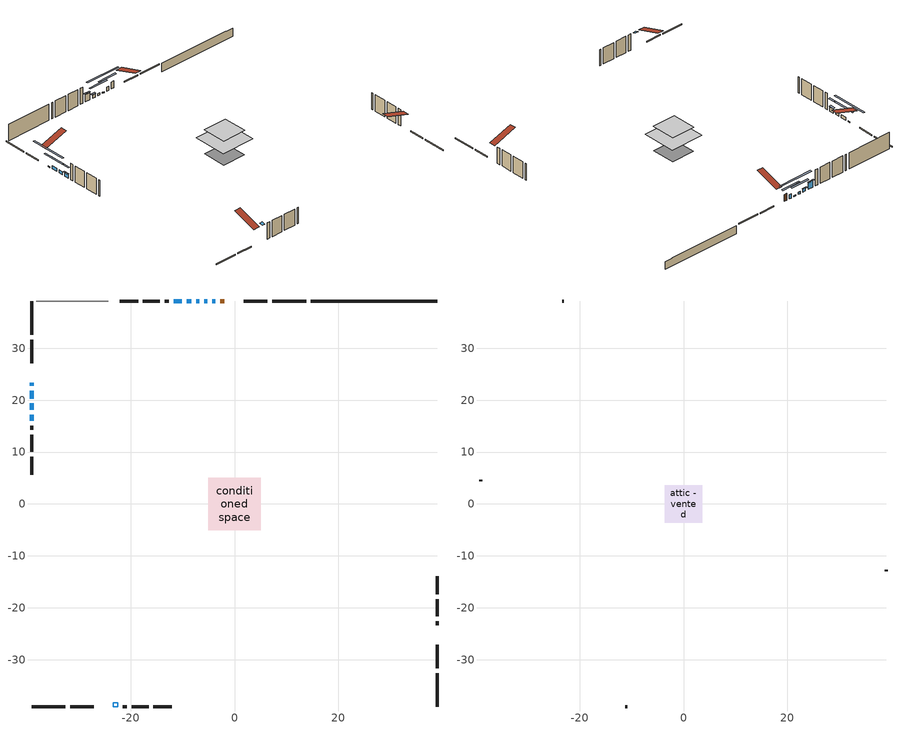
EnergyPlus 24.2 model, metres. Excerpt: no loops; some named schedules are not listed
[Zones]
conditioned space
 floor outside (Floor1 construction): -1.98,-1.98 -1.98,1.98 1.98,1.98 1.98,-1.98 z0.61
 floor adiabatic (AdiabaticFloorConstruction): -5.09,-5.09 -5.09,5.09 5.09,5.09 5.09,-5.09 z3.05
 floor foundation (Slab1 construction): -3.53,-3.53 -3.53,3.53 3.53,3.53 3.53,-3.53 z-1.83
 wall outside (RimJoist1 construction): 13.79,39.1 7.28,39.1 / -39.1,-39.1 -32.59,-39.1 / -39.1,39.1 -39.1,32.59 / 39.1,-39.1 39.1,-32.59 z0.61:0.91
 wall outside (RimJoist2 construction): 6.35,39.1 1.77,39.1 / -31.66,-39.1 -27.09,-39.1 / -39.1,31.66 -39.1,27.09 / 39.1,-31.66 39.1,-27.09 z0.61:0.91
 wall outside (AdiabaticWallConstruction 1): -1.95,39.1 -2.78,39.1 z0.61:2.64
 wall outside (AdiabaticWallConstruction): -3.71,39.1 -4.32,39.1 / -39.1,17.23 -39.1,16 z0.61:1.83; -5.24,39.1 -5.86,39.1 / -39.1,23.37 -39.1,22.75 z0.61:0.92; -6.78,39.1 -7.4,39.1 z0.61:1.22; -39.1,21.83 -39.1,20.3 / -39.1,19.37 -39.1,18.15 / -8.32,39.1 -9.24,39.1 z0.61:1.53; -10.17,39.1 -11.69,39.1 z0.61:2.74
 wall outside (Wall1 construction): -12.62,39.1 -13.43,39.1 / -21.57,-39.1 -20.77,-39.1 / -39.1,15.08 -39.1,14.27 / 39.1,-23.36 39.1,-22.56 z0.61:5.49
 wall outside (Wall2 construction): -14.36,39.1 -17.63,39.1 / -19.84,-39.1 -16.56,-39.1 / -39.1,13.34 -39.1,10.06 / 39.1,-21.63 39.1,-18.35 z0.61:5.49
 wall outside (Wall3 construction): -18.56,39.1 -22.09,39.1 / -15.63,-39.1 -12.1,-39.1 / -39.1,9.14 -39.1,5.61 / 39.1,-17.42 39.1,-13.89 z0.61:5.49
 wall foundation (FoundationWall1 construction): 14.72,39.1,-1.83 14.72,39.1,0.61 36.67,39.1,0.61 36.67,39.1,0.46 39.1,39.1,0.46 39.1,39.1,-1.83
 wall adiabatic (Wall5 construction): -24.28,39.1 -38.17,39.1 z0.61:5.49
 window (WindowConstruction): -3.71,39.1 -4.32,39.1 z0.61:1.83
 window (WindowConstruction 7): -5.25,39.1 -5.86,39.1 z0.61:0.91
 window (WindowConstruction 8): -39.1,23.36 -39.1,22.75 z0.61:0.91
 window (WindowConstruction 1): -6.79,39.1 -7.4,39.1 z0.61:1.22
 window (WindowConstruction 2): -39.1,21.83 -39.1,20.3 z0.61:1.52
 window (WindowConstruction 3): -39.1,19.37 -39.1,18.15 z0.61:1.52
 window (WindowConstruction 4): -8.32,39.1 -9.24,39.1 z0.61:1.52
 window (WindowConstruction 5): -10.17,39.1 -11.69,39.1 z0.61:2.74
 window (WindowConstruction 6): -39.1,17.22 -39.1,16.01 z0.61:1.83
 door (Door): -1.95,39.1 -2.78,39.1 z0.61:2.64
 ceiling adiabatic (AdiabaticFloorConstruction): 5.09,-5.09 5.09,5.09 -5.09,5.09 -5.09,-5.09 z3.05
 roof outside (AdiabaticRoofConstruction): -22.5,-39.11,5.49 -22.5,-38.28,5.76 -23.37,-38.28,5.76 -23.37,-39.11,5.49
 skylight (SkylightConstruction): -22.5,-39.1,5.49 -22.5,-38.29,5.76 -23.36,-38.29,5.76 -23.36,-39.1,5.49
attic - vented
 floor to conditioned space (Floor2 construction Reversed): -3.63,-3.63 -3.63,3.63 3.63,3.63 3.63,-3.63 z5.49
 wall outside (Wall4 construction): -23.02,39.1 -23.36,39.1 / -11.17,-39.1 -10.84,-39.1 / -39.1,4.68 -39.1,4.34 / 39.1,-12.97 39.1,-12.63 z0.61:5.49
 roof outside (Roof1 construction): -1.02,39.1,5.49 -1.02,32.03,7.85 0.85,32.03,7.85 0.85,39.1,5.49; -24.29,-39.1,5.49 -24.29,-32.03,7.85 -26.16,-32.03,7.85 -26.16,-39.1,5.49; -39.1,24.29,5.49 -32.03,24.29,7.85 -32.03,26.16,7.85 -39.1,26.16,5.49; 39.1,-24.29,5.49 32.03,-24.29,7.85 32.03,-26.16,7.85 39.1,-26.16,5.49
shading: -6.96,39.1 -1.07,39.1 -1.07,39.52 -6.96,39.52 z4.47; -10.94,39.1 -0.17,39.1 -0.17,39.52 -10.94,39.52 z6; -39.1,17.67 -39.1,28.45 -39.52,28.45 -39.52,17.67 z6; -10.04,39.1 -4.15,39.1 -4.15,39.52 -10.04,39.52 z3.86; -39.1,17.66 -39.1,24.47 -39.52,24.47 -39.52,17.66 z4.16; -39.1,15.51 -39.1,22.01 -39.52,22.01 -39.52,15.51 z4.16; -9.44,39.1 -8.12,39.1 -8.12,39.52 -9.44,39.52 z1.73; -11.89,39.1 -9.97,39.1 -9.97,39.52 -11.89,39.52 z2.94; -39.1,15.8 -39.1,17.43 -39.52,17.43 -39.52,15.8 z2.03
[Building]
Building 1: Terrain=Suburbs
[Site:Location]
Toronto City Centre_ON: Latitude {deg}=43.63; Longitude {deg}=-79.39; Time Zone {hr}=-5; Elevation {m}=77; Keep Site Location Information=Yes
[Site:GroundTemperature:Shallow]
5.01852, 3.26908, 3.12898, 3.95918, 7.29196, 10.6092, 13.4851, 15.3069, 15.4617, 13.9799, 11.1774, 7.9619
[Site:WaterMainsTemperature]
Calculation Method=Schedule; Temperature Schedule=mains temperature schedule
[Material] Roughness=Rough; Thermal Absorptance=0.9
Name | Thickness {m} | Conductivity {W/m-K} | Density {kg/m3} | Specific Heat {J/kg-K} | Solar Absorptance | Visible Absorptance
asphalt or fiberglass shingles | 0.00635 | 0.162714 | 1121.4 | 1465.45 | 0.4 | 0.4
asphalt or fiberglass shingles 1 | 0.00635 | 0.162714 | 1121.4 | 1465.45 | 0.7 | 0.7
ceiling loosefill ins | 0.0846667 | 0.0480833 | 16.02 | 1046.75 | 0.7 | 0.7
ceiling stud and cavity | 0.1397 | 0.0878596 | 65.682 | 1177.47 | 0.7 | 0.7
concrete 4.0 in. | 0.1016 | 1.803125 | 2242.8 | 837.4 | 0.7 | 0.7
concrete 8.0 in. | 0.2032 | 1.803125 | 2242.8 | 837.4 | 0.7 | 0.7
door material | 0.04445 | 0.053851 | 512.64 | 1214.23 | 0.7 | 0.7
exterior vertical ins | 0.0460229 | 0.029427 | 32.04 | 1214.23 | 0.7 | 0.7
floor covering | 0.0127 | 0.0433444 | 54.468 | 1339.84 | 0.6 | 0.6
floor rigid ins | 0.103632 | 0.029427 | 32.04 | 1214.23 | 0.7 | 0.7
floor rigid ins 1; roof rigid ins; wall rigid ins 2 | 0.512978 | 0.029427 | 32.04 | 1214.23 | 0.7 | 0.7
floor stud and cavity | 0.1397 | 0.166257 | 92.3553 | 1139.71 | 0.7 | 0.7
floor stud and cavity 1 | 0.1397 | 1.75129 | 37.0049 | 1207.88 | 0.7 | 0.7
furniture material conditioned space 1 | 0.1524 | 0.115458 | 640.8 | 1214.23 | 0.6 | 0.6
gypsum board | 0.0127 | 0.160291 | 801 | 837.4 | 0.6 | 0.6
gypsum board 1 | 0.0127 | 0.160291 | 801 | 837.4 | 0.7 | 0.7
osb sheathing 0.5 in. | 0.0127 | 0.115458 | 512.64 | 1214.23 | 0.7 | 0.7
osb sheathing 0.75 in. | 0.01905 | 0.115458 | 512.64 | 1214.23 | 0.7 | 0.7
osb sheathing 2.0 in. | 0.0508 | 0.115458 | 512.64 | 1214.23 | 0.7 | 0.7
rim joist rigid ins; wall rigid ins | 0.051816 | 0.029427 | 32.04 | 1214.23 | 0.7 | 0.7
rim joist stud and cavity | 0.0508 | 0.0406006 | 125.044 | 1163.47 | 0.6 | 0.6
rim joist stud and cavity 1 | 0.0508 | 0.0291244 | 125.044 | 1163.47 | 0.6 | 0.6
roof stud and cavity | 0.18415 | 1.78685 | 37.0049 | 1207.88 | 0.6 | 0.6
wall rigid ins 1 | 0.051816 | 0.029427 | 32.04 | 1214.23 | 0.4 | 0.4
wall stud and cavity | 0.1397 | 0.219778 | 139.0536 | 1170.24 | 0.7 | 0.7
wall stud and cavity 1 | 0.1397 | 0.141677 | 139.0536 | 1170.24 | 0.7 | 0.7
wall stud and cavity 2 | 0.1397 | 0.140672 | 139.0536 | 1170.24 | 0.7 | 0.7
wall stud and cavity 3 | 0.0889 | 6.9971 | 50.32683 | 1063.81 | 0.6 | 0.6
wall stud and cavity 4 | 0.1397 | 0.120843 | 139.0536 | 1170.24 | 0.7 | 0.7
wall stud and cavity 5 | 0.0889 | 0.380278 | 52.3479 | 1209.89 | 0.7 | 0.7
wall stud and cavity 6 | 0.0889 | 0.391764 | 83.0341 | 1211.67 | 0.7 | 0.7
wood siding | 0.0254 | 0.102417 | 544.68 | 1172.36 | 0.4 | 0.4
wood siding 1 | 0.00254 | 0.102417 | 544.68 | 1172.36 | 0.4 | 0.4
wood siding 2; wood siding 3; wood siding 4 | 0.0254 | 0.102417 | 544.68 | 1172.36 | 0.7 | 0.7
[WindowMaterial:SimpleGlazingSystem]
Name | U-Factor {W/m2-K} | Solar Heat Gain Coefficient
SkylightMaterial | 2.47343 | 0.6208
WindowMaterial | 2.96789 | 0.62
WindowMaterial 1 | 3.00026 | 0.58
WindowMaterial 2 | 2.927009 | 0.66
WindowMaterial 3 | 2.97868 | 0.61
WindowMaterial 4 | 2.95029 | 0.64
WindowMaterial 5 | 2.88953 | 0.69
WindowMaterial 6 | 3.06555 | 0.49
[Construction]
AdiabaticFloorConstruction: floor stud and cavity 1, floor rigid ins 1, osb sheathing 0.75 in., floor covering
AdiabaticRoofConstruction: asphalt or fiberglass shingles 1, roof rigid ins, osb sheathing 0.75 in., roof stud and cavity
AdiabaticWallConstruction: wood siding 3, wall rigid ins 2, wall stud and cavity 5, gypsum board
AdiabaticWallConstruction 1: wood siding 4, wall rigid ins 2, wall stud and cavity 5, gypsum board
Door: door material
Floor1 construction: floor stud and cavity, floor rigid ins, osb sheathing 0.75 in., floor covering
Floor2 construction Reversed: gypsum board, ceiling stud and cavity, ceiling loosefill ins
FoundationWall1 construction: concrete 8.0 in., gypsum board 1
furniture construction conditioned space 1: furniture material conditioned space 1
PartitionWallConstruction: gypsum board, wall stud and cavity 6, gypsum board
RimJoist1 construction: wood siding 2, rim joist rigid ins, osb sheathing 2.0 in., rim joist stud and cavity
RimJoist2 construction: wood siding 2, osb sheathing 2.0 in., rim joist stud and cavity 1
Roof1 construction: asphalt or fiberglass shingles
SkylightConstruction: SkylightMaterial
Slab1 construction: concrete 4.0 in.
Wall1 construction: wood siding, wall rigid ins, osb sheathing 0.5 in., wall stud and cavity, gypsum board
Wall2 construction: wood siding, wall rigid ins, osb sheathing 0.5 in., wall stud and cavity 1, gypsum board
Wall3 construction: wood siding, wall rigid ins, osb sheathing 0.5 in., wall stud and cavity 2, gypsum board
Wall4 construction: wood siding 1, wall stud and cavity 3
Wall5 construction: wall rigid ins 1, osb sheathing 0.5 in., wall stud and cavity 4, gypsum board
WindowConstruction; WindowConstruction 6: WindowMaterial
WindowConstruction 1: WindowMaterial 1
WindowConstruction 2: WindowMaterial 2
WindowConstruction 3: WindowMaterial 3
WindowConstruction 4: WindowMaterial 4
WindowConstruction 5: WindowMaterial 5
WindowConstruction 7; WindowConstruction 8: WindowMaterial 6
[Zone] Multiplier=1; Part of Total Floor Area=Yes
Name | Volume {m3}
attic - vented | 20.6301
conditioned space | 374.2
[Space]
Name | Zone | Volume {m3}
attic - vented 1 | attic - vented | 20.6301
conditioned space 1 | conditioned space | 374.2
[ZoneInfiltration:EffectiveLeakageArea]
infil attic - vented 1: Zone or Space=attic - vented 1; Schedule=Always On Discrete; Effective Air Leakage Area {cm2}=2221.76; Stack Coefficient=0.000503183; Wind Coefficient=1.51559e-05
[ZoneMixing]
whole house fan mix: Zone or Space=attic - vented; Schedule=Always On Continuous; Design Flow Rate Calculation Method=Flow/Zone; Design Flow Rate {m3/s}=0; Source Zone or Space=conditioned space
[SurfaceProperty:ExposedFoundationPerimeter]
Slab1: Exposed Perimeter Calculation Method=TotalExposedPerimeter; Total Exposed Perimeter {m}=24.384
[InternalMass] Zone or ZoneList=conditioned space; Space or SpaceList=conditioned space 1
Name | Construction | Surface Area {m2}
furniture mass conditioned space 1 | furniture construction conditioned space 1 | 67.6357
partition wall mass | PartitionWallConstruction | 169.089
[Lights]
interior lighting: Zone or ZoneList or Space or SpaceList=conditioned space 1; Schedule=interior lighting schedule; Design Level Calculation Method=LightingLevel; Lighting Level {W}=343.2; Return Air Fraction=0; Fraction Radiant=0.6; Fraction Visible=0.2; Fraction Replaceable=1
[People]
occupants: Zone or ZoneList or Space or SpaceList=conditioned space 1; Number of People Schedule=occupants schedule; Number of People Calculation Method=People; Number of People=3; Fraction Radiant=0.314171; Sensible Heat Fraction=0.56303; Activity Level Schedule=occupants activity schedule; Carbon Dioxide Generation Rate {m3/s-W}=0; Enable ASHRAE 55 Comfort Warnings=No; Mean Radiant Temperature Calculation Type=EnclosureAveraged
[ElectricEquipment] Zone or ZoneList or Space or SpaceList=conditioned space 1; Design Level Calculation Method=EquipmentLevel
Name | Schedule | Design Level {W} | Fraction Latent | Fraction Radiant | Fraction Lost
clothes dryer | clothes dryer schedule | 140.772 | 0.015 | 0.081 | 0.85
clothes washer | clothes washer schedule | 32.1985 | 0.03 | 0.162 | 0.7
cooking range | cooking range schedule | 208.969 | 0.08 | 0.432 | 0.2
dishwasher | dishwasher schedule | 66.8632 | 0.3 | 0.18 | 0.4
fridge | fridge schedule | 72.9452 | 0 | 0.6 | 0
mech vent bath fan 0 | mech vent bath fan 0 schedule | 50.2 | 0 | 0 | 1
mech vent bath fan 1 | mech vent bath fan 1 schedule | 50.2 | 0 | 0 | 1
mech vent bath fan 2 | mech vent bath fan 2 schedule | 50.2 | 0 | 0 | 1
mech vent house fan | mech vent house fan schedule | 0 | 0 | 0 | 1
mech vent house fan cfis | mech vent house fan cfis schedule | 0 | 0 | 0 | 0
mech vent range fan 0 | mech vent range fan 0 schedule | 57 | 0 | 0 | 1
misc plug loads | misc plug loads schedule | 494.7 | 0.045 | 0.513 | 0.1
whole house fan | Always On Discrete | 0 | 0 | 0 | 1
[OtherEquipment] Zone or ZoneList or Space or SpaceList=conditioned space 1; Design Level Calculation Method=EquipmentLevel
Name | Fuel Type | Schedule | Design Level {W} | Fraction Latent | Fraction Radiant | Fraction Lost
clothes dryer 1 | Electricity | clothes dryer schedule | 0 | 0.015 | 0.081 | 0.85
cooking range 1 | Electricity | cooking range schedule | 0 | 0.08 | 0.432 | 0.2
general water use latent | None | general water use schedule | 59.3978 | 1 | 0 | 0
general water use sensible | None | general water use schedule | -58.539 | 0 | 0.6 | 0
mech vent house fan latent load | None | Always On Discrete | 0 | 1 | 0 | 0
mech vent house fan sensible load | None | Always On Discrete | 0 | 0 | 0 | 0
water heater energy adjustment1 | NaturalGas | Always On Discrete | 0.01 | 0 | 0 | 1
[ZoneInfiltration:DesignFlowRate] Zone or ZoneList or Space or SpaceList=conditioned space 1; Schedule=Always On Discrete; Design Flow Rate Calculation Method=Flow/Zone; Design Flow Rate {m3/s}=0
infil flow; natural vent flow; whole house fan flow
[AvailabilityManager:Scheduled]
furnace airloop Availability Manager: Schedule=Always On Discrete
[Foundation:Kiva]
Foundation Kiva 1: Initial Indoor Air Temperature {C}=18; Wall Height Above Grade {m}=0.609996; Wall Depth Below Slab {m}=0.2032; Custom Block Material Name 1=exterior vertical ins; Custom Block Depth 1 {m}=2.43998; Custom Block X Position 1 {m}=0.2159; Custom Block Z Position 1 {m}=0
[Foundation:Kiva:Settings]
Soil Conductivity {W/m-K}=0.849921; Soil Density {kg/m3}=1842.3; Soil Specific Heat {J/kg-K}=418.7; Ground Solar Absorptivity=0.9; Ground Thermal Absorptivity=0.9; Ground Surface Roughness {m}=0.03; Far-Field Width {m}=40; Deep-Ground Boundary Condition=ZeroFlux; Deep-Ground Depth {m}=40; Minimum Cell Dimension {m}=0.2; Maximum Cell Growth Coefficient=3; Simulation Timestep=Timestep
[Exterior:Lights]
exterior lighting: Schedule=exterior lighting schedule; Design Level {W}=75.6
[EnergyManagementSystem:GlobalVariable]
furnace_airloop_Fan_RTF
infil_program_Qfan
infil_program_Qinf
natural_vent_program_Qnv
natural_vent_program_Qwhf
[EnergyManagementSystem:Sensor]
Name | Output:Variable or Output:Meter Index Key | Output:Variable or Output:Meter
airflow_gain | infil flow | Infiltration Sensible Heat Gain Energy
airflow_gain_1 | natural vent flow | Infiltration Sensible Heat Gain Energy
airflow_gain_2 | whole house fan flow | Infiltration Sensible Heat Gain Energy
airflow_loss | infil flow | Infiltration Sensible Heat Loss Energy
airflow_loss_1 | natural vent flow | Infiltration Sensible Heat Loss Energy
airflow_loss_2 | whole house fan flow | Infiltration Sensible Heat Loss Energy
clg_load_cond |  | Cooling:EnergyTransfer:Zone:CONDITIONED SPACE
clg_sp_s; clg_sp_s_1 | cooling setpoint | Schedule Value
clothes_dryer_exhaust_0_sch_s | clothes dryer exhaust 0 schedule | Schedule Value
cool_season | cooling season schedule | Schedule Value
htg_load_cond |  | Heating:EnergyTransfer:Zone:CONDITIONED SPACE
htg_sp_s; htg_sp_s_1 | heating setpoint | Schedule Value
ig_ee_conv | clothes dryer | Electric Equipment Convective Heating Energy
ig_ee_conv_2 | cooking range | Electric Equipment Convective Heating Energy
ig_ee_conv_4 | fridge | Electric Equipment Convective Heating Energy
ig_ee_conv_5 | misc plug loads | Electric Equipment Convective Heating Energy
ig_ee_conv_6 | whole house fan | Electric Equipment Convective Heating Energy
ig_ee_rad | clothes dryer | Electric Equipment Radiant Heating Energy
ig_ee_rad_2 | cooking range | Electric Equipment Radiant Heating Energy
ig_ee_rad_4 | fridge | Electric Equipment Radiant Heating Energy
ig_ee_rad_5 | misc plug loads | Electric Equipment Radiant Heating Energy
ig_ee_rad_6 | whole house fan | Electric Equipment Radiant Heating Energy
ig_lgt_conv | interior lighting | Lights Convective Heating Energy
ig_lgt_rad | interior lighting | Lights Radiant Heating Energy
ig_lgt_vis | interior lighting | Lights Visible Radiation Heating Energy
ig_oe_conv | clothes dryer 1 | Other Equipment Convective Heating Energy
ig_oe_conv_1 | cooking range 1 | Other Equipment Convective Heating Energy
ig_oe_conv_2 | general water use latent | Other Equipment Convective Heating Energy
ig_oe_conv_3 | general water use sensible | Other Equipment Convective Heating Energy
ig_oe_conv_4 | water heater energy adjustment1 | Other Equipment Convective Heating Energy
ig_oe_rad | clothes dryer 1 | Other Equipment Radiant Heating Energy
ig_oe_rad_1 | cooking range 1 | Other Equipment Radiant Heating Energy
ig_oe_rad_2 | general water use latent | Other Equipment Radiant Heating Energy
ig_oe_rad_3 | general water use sensible | Other Equipment Radiant Heating Energy
ig_oe_rad_4 | water heater energy adjustment1 | Other Equipment Radiant Heating Energy
ig_ppl_conv | occupants | People Convective Heating Energy
ig_ppl_rad | occupants | People Radiant Heating Energy
im_conv | furniture mass conditioned space 1 | Surface Inside Face Convection Heat Gain Energy
im_conv_1 | partition wall mass | Surface Inside Face Convection Heat Gain Energy
im_ig | furniture mass conditioned space 1 | Surface Inside Face Internal Gains Radiation Heat Gain Energy
im_ig_1 | partition wall mass | Surface Inside Face Internal Gains Radiation Heat Gain Energy
im_lgt | furniture mass conditioned space 1 | Surface Inside Face Lights Radiation Heat Gain Energy
im_lgt_1 | partition wall mass | Surface Inside Face Lights Radiation Heat Gain Energy
im_sol | furniture mass conditioned space 1 | Surface Inside Face Solar Radiation Heat Gain Energy
im_sol_1 | partition wall mass | Surface Inside Face Solar Radiation Heat Gain Energy
im_surf | furniture mass conditioned space 1 | Surface Inside Face Net Surface Thermal Radiation Heat Gain Energy
im_surf_1 | partition wall mass | Surface Inside Face Net Surface Thermal Radiation Heat Gain Energy
mech_vent_bath_fan_0_sch_s | mech vent bath fan 0 schedule | Schedule Value
mech_vent_bath_fan_1_sch_s | mech vent bath fan 1 schedule | Schedule Value
mech_vent_bath_fan_2_sch_s | mech vent bath fan 2 schedule | Schedule Value
mech_vent_range_fan_0_sch_s | mech vent range fan 0 schedule | Schedule Value
mv_conv | mech vent bath fan 0 | Electric Equipment Convective Heating Energy
mv_conv_1 | mech vent bath fan 1 | Electric Equipment Convective Heating Energy
mv_conv_2 | mech vent bath fan 2 | Electric Equipment Convective Heating Energy
mv_conv_3 | mech vent house fan | Electric Equipment Convective Heating Energy
mv_conv_4 | mech vent house fan cfis | Electric Equipment Convective Heating Energy
mv_conv_5 | mech vent range fan 0 | Electric Equipment Convective Heating Energy
mv_conv_6 | mech vent house fan latent load | Other Equipment Convective Heating Energy
mv_conv_7 | mech vent house fan sensible load | Other Equipment Convective Heating Energy
mv_rad | mech vent bath fan 0 | Electric Equipment Radiant Heating Energy
mv_rad_1 | mech vent bath fan 1 | Electric Equipment Radiant Heating Energy
mv_rad_2 | mech vent bath fan 2 | Electric Equipment Radiant Heating Energy
mv_rad_3 | mech vent house fan | Electric Equipment Radiant Heating Energy
mv_rad_4 | mech vent house fan cfis | Electric Equipment Radiant Heating Energy
mv_rad_5 | mech vent range fan 0 | Electric Equipment Radiant Heating Energy
mv_rad_6 | mech vent house fan latent load | Other Equipment Radiant Heating Energy
mv_rad_7 | mech vent house fan sensible load | Other Equipment Radiant Heating Energy
natural_vent_s | natural vent schedule | Schedule Value
out_pb_s |  | Site Outdoor Air Barometric Pressure
out_wt_s |  | Site Outdoor Air Humidity Ratio
site_vw_s |  | Site Wind Speed
ss_back_out | Window1 | Surface Window Shortwave from Zone Back Out Window Heat Transfer Rate
ss_back_out_1 | Window10 | Surface Window Shortwave from Zone Back Out Window Heat Transfer Rate
ss_back_out_2 | Window11 | Surface Window Shortwave from Zone Back Out Window Heat Transfer Rate
ss_back_out_3 | Window12 | Surface Window Shortwave from Zone Back Out Window Heat Transfer Rate
ss_back_out_4 | Window2 | Surface Window Shortwave from Zone Back Out Window Heat Transfer Rate
ss_back_out_5 | Window3 | Surface Window Shortwave from Zone Back Out Window Heat Transfer Rate
ss_back_out_6 | Window4 | Surface Window Shortwave from Zone Back Out Window Heat Transfer Rate
ss_back_out_7 | Window6 | Surface Window Shortwave from Zone Back Out Window Heat Transfer Rate
ss_back_out_8 | Window7 | Surface Window Shortwave from Zone Back Out Window Heat Transfer Rate
ss_back_out_9 | Window8 | Surface Window Shortwave from Zone Back Out Window Heat Transfer Rate
ss_conv | Door1 | Surface Inside Face Convection Heat Gain Energy
ss_conv_1 | Window1 | Surface Inside Face Convection Heat Gain Energy
ss_conv_10 | Window8 | Surface Inside Face Convection Heat Gain Energy
ss_conv_2 | Window10 | Surface Inside Face Convection Heat Gain Energy
ss_conv_3 | Window11 | Surface Inside Face Convection Heat Gain Energy
ss_conv_4 | Window12 | Surface Inside Face Convection Heat Gain Energy
ss_conv_5 | Window2 | Surface Inside Face Convection Heat Gain Energy
ss_conv_6 | Window3 | Surface Inside Face Convection Heat Gain Energy
ss_conv_7 | Window4 | Surface Inside Face Convection Heat Gain Energy
ss_conv_8 | Window6 | Surface Inside Face Convection Heat Gain Energy
ss_conv_9 | Window7 | Surface Inside Face Convection Heat Gain Energy
ss_ig | Door1 | Surface Inside Face Internal Gains Radiation Heat Gain Energy
ss_ig_1 | Window1 | Surface Inside Face Internal Gains Radiation Heat Gain Energy
ss_ig_10 | Window8 | Surface Inside Face Internal Gains Radiation Heat Gain Energy
ss_ig_2 | Window10 | Surface Inside Face Internal Gains Radiation Heat Gain Energy
ss_ig_3 | Window11 | Surface Inside Face Internal Gains Radiation Heat Gain Energy
ss_ig_4 | Window12 | Surface Inside Face Internal Gains Radiation Heat Gain Energy
ss_ig_5 | Window2 | Surface Inside Face Internal Gains Radiation Heat Gain Energy
ss_ig_6 | Window3 | Surface Inside Face Internal Gains Radiation Heat Gain Energy
ss_ig_7 | Window4 | Surface Inside Face Internal Gains Radiation Heat Gain Energy
ss_ig_8 | Window6 | Surface Inside Face Internal Gains Radiation Heat Gain Energy
ss_ig_9 | Window7 | Surface Inside Face Internal Gains Radiation Heat Gain Energy
ss_lgt | Door1 | Surface Inside Face Lights Radiation Heat Gain Energy
ss_sol | Door1 | Surface Inside Face Solar Radiation Heat Gain Energy
ss_surf | Door1 | Surface Inside Face Net Surface Thermal Radiation Heat Gain Energy
ss_surf_1 | Window1 | Surface Inside Face Net Surface Thermal Radiation Heat Gain Energy
ss_surf_10 | Window8 | Surface Inside Face Net Surface Thermal Radiation Heat Gain Energy
ss_surf_2 | Window10 | Surface Inside Face Net Surface Thermal Radiation Heat Gain Energy
ss_surf_3 | Window11 | Surface Inside Face Net Surface Thermal Radiation Heat Gain Energy
ss_surf_4 | Window12 | Surface Inside Face Net Surface Thermal Radiation Heat Gain Energy
ss_surf_5 | Window2 | Surface Inside Face Net Surface Thermal Radiation Heat Gain Energy
ss_surf_6 | Window3 | Surface Inside Face Net Surface Thermal Radiation Heat Gain Energy
ss_surf_7 | Window4 | Surface Inside Face Net Surface Thermal Radiation Heat Gain Energy
ss_surf_8 | Window6 | Surface Inside Face Net Surface Thermal Radiation Heat Gain Energy
ss_surf_9 | Window7 | Surface Inside Face Net Surface Thermal Radiation Heat Gain Energy
ss_trans_in | Window1 | Surface Window Transmitted Solar Radiation Rate
ss_trans_in_1 | Window10 | Surface Window Transmitted Solar Radiation Rate
ss_trans_in_2 | Window11 | Surface Window Transmitted Solar Radiation Rate
ss_trans_in_3 | Window12 | Surface Window Transmitted Solar Radiation Rate
ss_trans_in_4 | Window2 | Surface Window Transmitted Solar Radiation Rate
ss_trans_in_5 | Window3 | Surface Window Transmitted Solar Radiation Rate
ss_trans_in_6 | Window4 | Surface Window Transmitted Solar Radiation Rate
ss_trans_in_7 | Window6 | Surface Window Transmitted Solar Radiation Rate
ss_trans_in_8 | Window7 | Surface Window Transmitted Solar Radiation Rate
ss_trans_in_9 | Window8 | Surface Window Transmitted Solar Radiation Rate
ss_trans_out | Window1 | Surface Inside Face Initial Transmitted Diffuse Transmitted Out Window Solar Radiation Rate
